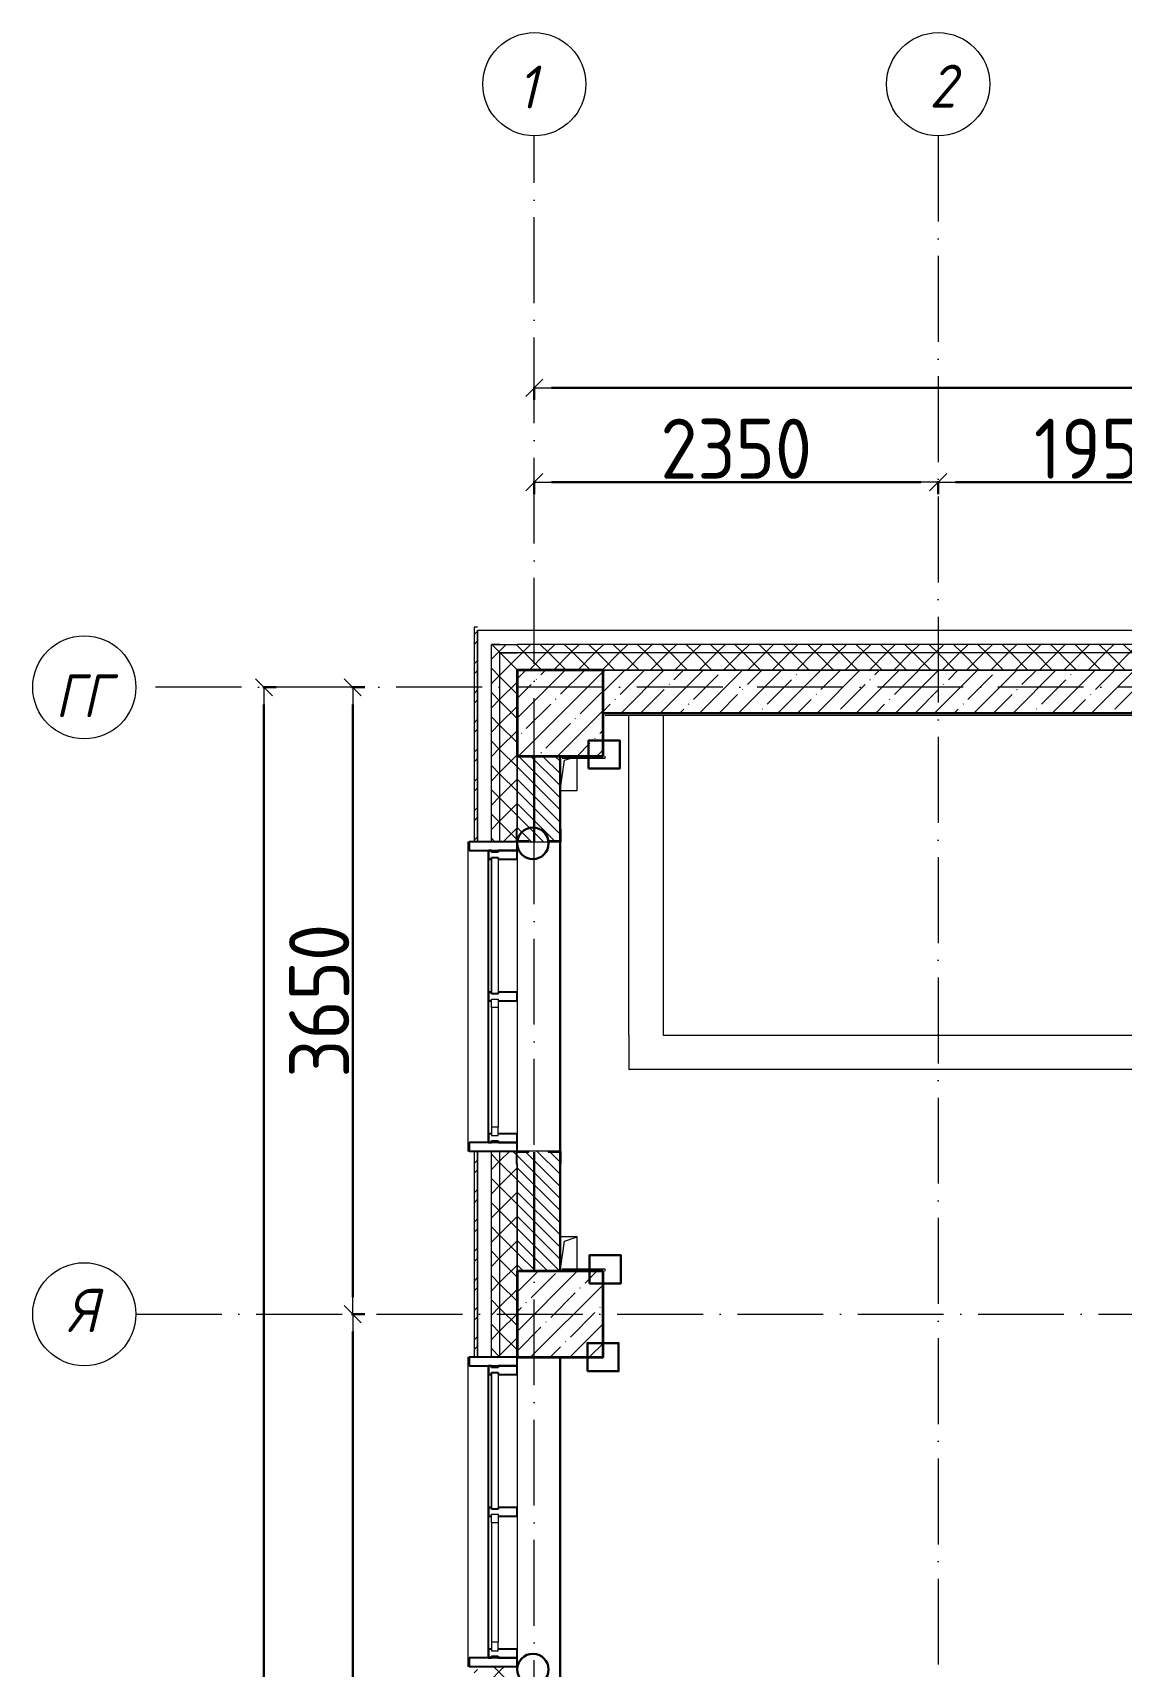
# Model space of a CAD drawing. Header units: millimetres. Extents: x -213536 to 1564669, y -45299 to 942238.
# Drawn here: x 427773 to 434108, y 468985 to 478497 of the extents above; entities that cross this region are included whole.
import ezdxf

# ---------------------------------------------------------------- set-up
doc = ezdxf.new("R2010")
doc.units = ezdxf.units.MM
doc.linetypes.add('50_200_ШТРИХ_1Т_ш5_п1_п1_', pattern=[700, 500, -100, 0, -100])
doc.linetypes.add('Штрих короткий', pattern=[300, 150, -150])
for name, color, linetype, lineweight in [('0-1', 7, 'Continuous', 5), ('0-2', 7, 'Continuous', 9), ('2.1) ПГП окна 2.8 м', 5, 'Continuous', 30), ('3) ЖБ 4м', 3, 'Continuous', 30), ('3.1) ЖБ окна 1.2 м', 102, 'Continuous', 30), ('4) Метл уголки', 6, 'Continuous', 30), ('5) Швы', 2, 'Continuous', 30), ('Импосты витража', 7, 'Continuous', 9), ('Импосты витража-1', 7, 'Continuous', 25), ('Каркас_Импост', 7, 'Continuous', 13), ('Несущие колонны', 7, 'Continuous', 9), ('Несущие колонны-1', 7, 'Continuous', 35), ('Обобщенные модели', 7, 'Continuous', 9), ('Общие ребра', 7, 'Continuous', 9), ('Окна', 7, 'Continuous', 9), ('Оси', 7, 'Continuous', 9), ('Оси-1', 7, 'Continuous', 20), ('Оси-2', 7, '50_200_ШТРИХ_1Т_ш5_п1_п1_', 9), ('Остекление-1', 7, 'Continuous', 9), ('Перемычка-1', 7, 'Штрих короткий', 9), ('Размеры', 7, 'Continuous', 15), ('Стены', 7, 'Continuous', 9), ('Стены-1', 7, 'Continuous', 13), ('Штриховка разреза-1', 7, 'Continuous', 9)]:
    doc.layers.add(name, color=color, linetype=linetype, lineweight=lineweight)
doc.layers.add('Каркас_Импост-2', color=7, linetype='Continuous', lineweight=9, true_color=0xaaaaaa)
doc.layers.get('0-2').off()
doc.styles.add('ISOCPEUR_I_1', font='isocpeui.ttf', dxfattribs={"width": 0.85, "height": 2.5})
doc.styles.add('СПДС', font='isocpeur.ttf', dxfattribs={"width": 0.9})
doc.dimstyles.new('Размера А3', dxfattribs={"dimtxt": 200, "dimasz": 100, "dimexe": 70, "dimexo": 100, "dimgap": 20, "dimtad": 1, "dimdec": 0, "dimrnd": 10, "dimzin": 0, "dimdsep": 46, "dimtxsty": 'СПДС', "dimblk": 'ARROWHEAD_6', "dimcen": 1, "dimclrd": 256, "dimclre": 256, "dimclrt": 256, "dimazin": 0, "dimtfac": 1, "dimtdec": 0, "dimtmove": 2, "dimatfit": 3, "dimfxl": 1, "dimtolj": 1, "dimtzin": 0, "dimarcsym": 0})
pattern_1 = [(45, (0, 0), (-70.71068, 70.71068), []), (135, (0, 0), (-70.71068, -70.71068), [])]

# ---------------------------------------------------------------- blocks, each defined once
blk = doc.blocks.new('Ось сетки - Круг_Ø6_00__ISO-2_5_0_9K_-16731441-АИ2_03_План отделки стен 3-го этажа _Часть 2_')
at = {"layer": 'Оси-1'}
blk.add_circle((0, 0), 3, dxfattribs=at)
blk = doc.blocks.new('ARROWHEAD_6')
at = {"color": 0, "linetype": 'Continuous'}
for p, q in [((0, 0), (-1, 0)), ((-0.5, -0.5), (0.5, 0.5))]:
    blk.add_line(p, q, dxfattribs=at)
blk = doc.blocks.new('*D4679')
at = {"layer": 'Defpoints', "color": 0, "transparency": 16777216}
for p in [(430692.1, 475985.4), (433042.1, 475985.4), (433042.1, 475879.3)]:
    blk.add_point(p, dxfattribs=at)
at = {"layer": 'Размеры', "lineweight": -2, "transparency": 16777216}
for p, q in [((430692.1, 475885.4), (430692.1, 475809.3)), ((430792.1, 475879.3), (432942.1, 475879.3)), ((433042.1, 475885.4), (433042.1, 475809.3))]:
    blk.add_line(p, q, dxfattribs=at)
at = {"layer": 'Размеры', "lineweight": -2, "transparency": 16777216, "xscale": 100, "yscale": 100, "zscale": 100, "rotation": 180}
blk.add_blockref('ARROWHEAD_6', (430692.1, 475879.3), dxfattribs=at)
at = {"layer": 'Размеры', "lineweight": -2, "transparency": 16777216, "xscale": 100, "yscale": 100, "zscale": 100}
blk.add_blockref('ARROWHEAD_6', (433042.1, 475879.3), dxfattribs=at)
at = {"layer": 'Размеры', "transparency": 16777216, "insert": (431867.1, 476074.3), "char_height": 350, "width": 2.488, "attachment_point": 5, "style": 'СПДС'}
blk.add_mtext('\\A1;2350', dxfattribs=at)
blk = doc.blocks.new('*D4680')
at = {"layer": 'Defpoints', "color": 0, "transparency": 16777216}
for p in [(433042.1, 475985.4), (434992.1, 475985.4), (434992.1, 475879.3)]:
    blk.add_point(p, dxfattribs=at)
at = {"layer": 'Размеры', "lineweight": -2, "transparency": 16777216}
for p, q in [((433042.1, 475885.4), (433042.1, 475809.3)), ((433142.1, 475879.3), (434892.1, 475879.3)), ((434992.1, 475885.4), (434992.1, 475809.3))]:
    blk.add_line(p, q, dxfattribs=at)
at = {"layer": 'Размеры', "lineweight": -2, "transparency": 16777216, "xscale": 100, "yscale": 100, "zscale": 100, "rotation": 180}
blk.add_blockref('ARROWHEAD_6', (433042.1, 475879.3), dxfattribs=at)
at = {"layer": 'Размеры', "lineweight": -2, "transparency": 16777216, "xscale": 100, "yscale": 100, "zscale": 100}
blk.add_blockref('ARROWHEAD_6', (434992.1, 475879.3), dxfattribs=at)
at = {"layer": 'Размеры', "transparency": 16777216, "insert": (434017.1, 476074.3), "char_height": 350, "width": 2.3, "attachment_point": 5, "style": 'СПДС'}
blk.add_mtext('\\A1;1950', dxfattribs=at)
blk = doc.blocks.new('*D4688')
at = {"layer": 'Defpoints', "color": 0, "transparency": 16777216}
for p in [(430692.1, 476534.6), (456492.1, 476534.6), (456492.1, 476428.5)]:
    blk.add_point(p, dxfattribs=at)
at = {"layer": 'Размеры', "lineweight": -2, "transparency": 16777216}
for p, q in [((430692.1, 476434.6), (430692.1, 476358.5)), ((430792.1, 476428.5), (456392.1, 476428.5)), ((456492.1, 476434.6), (456492.1, 476358.5))]:
    blk.add_line(p, q, dxfattribs=at)
at = {"layer": 'Размеры', "lineweight": -2, "transparency": 16777216, "xscale": 100, "yscale": 100, "zscale": 100, "rotation": 180}
blk.add_blockref('ARROWHEAD_6', (430692.1, 476428.5), dxfattribs=at)
at = {"layer": 'Размеры', "lineweight": -2, "transparency": 16777216, "xscale": 100, "yscale": 100, "zscale": 100}
blk.add_blockref('ARROWHEAD_6', (456492.1, 476428.5), dxfattribs=at)
at = {"layer": 'Размеры', "transparency": 16777216, "insert": (443592.1, 476623.5), "char_height": 350, "width": 3.111, "attachment_point": 5, "style": 'СПДС'}
blk.add_mtext('\\A1;25800', dxfattribs=at)
blk = doc.blocks.new('*D4700')
at = {"layer": 'Defpoints', "color": 0, "transparency": 16777216}
for p in [(429529.1, 471035.4), (429635.2, 471035.4), (429529.1, 465535.4)]:
    blk.add_point(p, dxfattribs=at)
at = {"layer": 'Размеры', "lineweight": -2, "transparency": 16777216}
for p, q in [((429629.1, 471035.4), (429705.2, 471035.4)), ((429635.2, 465635.4), (429635.2, 470935.4)), ((429629.1, 465535.4), (429705.2, 465535.4))]:
    blk.add_line(p, q, dxfattribs=at)
at = {"layer": 'Размеры', "lineweight": -2, "transparency": 16777216, "xscale": 100, "yscale": 100, "zscale": 100}
for p, rotation in [((429635.2, 471035.4), 90), ((429635.2, 465535.4), 270)]:
    blk.add_blockref('ARROWHEAD_6', p, dxfattribs=dict(at, rotation=rotation))
at = {"layer": 'Размеры', "transparency": 16777216, "insert": (429440.2, 468285.4), "char_height": 350, "width": 2.488, "attachment_point": 5, "rotation": 90, "style": 'СПДС'}
blk.add_mtext('\\A1;5500', dxfattribs=at)
blk = doc.blocks.new('*D4701')
at = {"layer": 'Defpoints', "color": 0, "transparency": 16777216}
for p in [(429529.1, 474685.4), (429635.2, 474685.4), (429529.1, 471035.4)]:
    blk.add_point(p, dxfattribs=at)
at = {"layer": 'Размеры', "lineweight": -2, "transparency": 16777216}
for p, q in [((429629.1, 474685.4), (429705.2, 474685.4)), ((429635.2, 471135.4), (429635.2, 474585.4)), ((429629.1, 471035.4), (429705.2, 471035.4))]:
    blk.add_line(p, q, dxfattribs=at)
at = {"layer": 'Размеры', "lineweight": -2, "transparency": 16777216, "xscale": 100, "yscale": 100, "zscale": 100}
for p, rotation in [((429635.2, 474685.4), 90), ((429635.2, 471035.4), 270)]:
    blk.add_blockref('ARROWHEAD_6', p, dxfattribs=dict(at, rotation=rotation))
at = {"layer": 'Размеры', "transparency": 16777216, "insert": (429440.2, 472860.4), "char_height": 350, "width": 2.488, "attachment_point": 5, "rotation": 90, "style": 'СПДС'}
blk.add_mtext('\\A1;3650', dxfattribs=at)
blk = doc.blocks.new('*D4702')
at = {"layer": 'Defpoints', "color": 0, "transparency": 16777216}
for p in [(429013.2, 474685.4), (429119.2, 474685.4), (429013.2, 425235.4)]:
    blk.add_point(p, dxfattribs=at)
at = {"layer": 'Размеры', "lineweight": -2, "transparency": 16777216}
for p, q in [((429113.2, 474685.4), (429189.2, 474685.4)), ((429119.2, 425335.4), (429119.2, 474585.4)), ((429113.2, 425235.4), (429189.2, 425235.4))]:
    blk.add_line(p, q, dxfattribs=at)
at = {"layer": 'Размеры', "lineweight": -2, "transparency": 16777216, "xscale": 100, "yscale": 100, "zscale": 100}
for p, rotation in [((429119.2, 474685.4), 90), ((429119.2, 425235.4), 270)]:
    blk.add_blockref('ARROWHEAD_6', p, dxfattribs=dict(at, rotation=rotation))
at = {"layer": 'Размеры', "transparency": 16777216, "insert": (428924.2, 449960.4), "char_height": 350, "width": 3.261, "attachment_point": 5, "rotation": 90, "style": 'СПДС'}
blk.add_mtext('\\A1;49450', dxfattribs=at)
blk = doc.blocks.new('BSC_Колонна _Прямоугольная - 500х500-V39-АИ2_03_План отделки стен 3-го этажа _Часть 2_')
at = {"layer": 'Несущие колонны'}
h = blk.add_hatch(dxfattribs=at)
h.set_pattern_fill('FP_47', color=256, style=0, pattern_type=2)
h.set_pattern_definition([(45, (-150, -49300), (-114.04925, 114.04925), []), (45, (-35.95, -49300), (-114.04925, 114.04925), [201.613, -40.323, 3.353, -36.97])])
h.paths.add_polyline_path([(-250, -250), (250, -250), (250, 250), (-250, 250), (-250, 155.7)], flags=0)
at = {"layer": 'Несущие колонны-1'}
for p, q in [((250, 250), (-250, 250)), ((-250, 250), (-250, -250)), ((250, -250), (250, 250)), ((-250, -250), (250, -250))]:
    blk.add_line(p, q, dxfattribs=at)
blk = doc.blocks.new('BSC_Колонна _Прямоугольная - 500х500-V49-АИ2_03_План отделки стен 3-го этажа _Часть 2_')
at = {"layer": 'Несущие колонны'}
h = blk.add_hatch(dxfattribs=at)
h.set_pattern_fill('FP_57', color=256, style=0, pattern_type=2)
h.set_pattern_definition([(45, (-150, -45800), (-114.04925, 114.04925), []), (45, (-35.95, -45800), (-114.04925, 114.04925), [201.613, -40.323, 3.353, -36.97])])
h.paths.add_polyline_path([(-250, -250), (250, -250), (250, 250), (-250, 250), (-250, -40.6)], flags=0)
at = {"layer": 'Несущие колонны-1'}
for p, q in [((250, 250), (-250, 250)), ((-250, 250), (-250, -250)), ((250, -250), (250, 250)), ((-250, -250), (250, -250))]:
    blk.add_line(p, q, dxfattribs=at)
blk = doc.blocks.new('Проем_Дверь_Прямоугольный - 1800х2700h_оконные проемы-25805030-АИ2_03_План отделки стен 3-го этажа _Часть 2_')
at = {"layer": 'Перемычка-1'}
for p, q in [((900, 125), (-900, 125)), ((900, -125), (-900, -125))]:
    blk.add_line(p, q, dxfattribs=at)
blk = doc.blocks.new('PNS_Панель прямоугольная2 - Нр_Стекло - 40мм-26243474-АИ2_03_План отделки стен 3-го этажа _Часть 2_')
at = {"layer": 'Каркас_Импост'}
for p, q in [((-397.5, 0), (-397.5, 40)), ((-397.5, 40), (-347.5, 40)), ((-347.5, 40), (-347.5, 0)), ((397.5, 40), (347.5, 40)), ((347.5, 40), (347.5, 0)), ((397.5, 0), (397.5, 40)), ((-347.5, 0), (-397.5, 0)), ((347.5, 0), (397.5, 0))]:
    blk.add_line(p, q, dxfattribs=at)
at = {"layer": 'Каркас_Импост-2'}
for p, q in [((-347.5, 40), (347.5, 40)), ((-347.5, 0), (347.5, 0))]:
    blk.add_line(p, q, dxfattribs=at)
blk = doc.blocks.new('Прямоугольный импост - Импост структурный с накладкой - 150мм-25647633-АИ2_03_План отделки стен 3-го этажа _Часть 2_')
at = {"layer": 'Импосты витража-1'}
for p, q in [((-25, 0), (-25, 17)), ((-25, 17), (25, 17)), ((-15, 0), (-25, 0)), ((-15, -40), (-15, 0)), ((25, 17), (25, 0)), ((-25, -150), (-25, -40)), ((-25, -40), (-15, -40)), ((25, -40), (25, -150)), ((25, -150), (-25, -150))]:
    blk.add_line(p, q, dxfattribs=at)
blk = doc.blocks.new('Прямоугольный импост - Импост структурный с накладкой - 150мм-25647642-АИ2_03_План отделки стен 3-го этажа _Часть 2_')
at = {"layer": 'Импосты витража'}
for p, q in [((27275, -100), (28050, -100)), ((27275, -267), (28050, -267))]:
    blk.add_line(p, q, dxfattribs=at)
blk = doc.blocks.new('Прямоугольный импост - Импост структурный с накладкой - 150мм-V161-АИ2_03_План отделки стен 3-го этажа _Часть 2_')
at = {"layer": 'Импосты витража-1'}
for p, q in [((-25, 0), (-25, 17)), ((-25, 17), (25, 17)), ((25, 0), (15, 0)), ((15, 0), (15, -40)), ((25, 17), (25, 0)), ((-25, -150), (-25, -40)), ((15, -40), (25, -40)), ((25, -40), (25, -150)), ((25, -150), (-25, -150))]:
    blk.add_line(p, q, dxfattribs=at)
blk = doc.blocks.new('PNS_Панель прямоугольная1 - Нр_Стекло - 40мм-25259299-АИ2_03_План отделки стен 3-го этажа _Часть 2_')
at = {"layer": 'Остекление-1'}
for p, q in [((-387.5, 40), (387.5, 40)), ((-397.5, 0), (397.5, 0)), ((387.5, 0), (-387.5, 0))]:
    blk.add_line(p, q, dxfattribs=at)
blk = doc.blocks.new('Прямоугольный импост - Импост структурный с накладкой - 150мм-25647644-АИ2_03_План отделки стен 3-го этажа _Часть 2_')
at = {"layer": 'Импосты витража-1'}
for p, q in [((-25, 0), (-25, 17)), ((-25, 17), (25, 17)), ((-15, 0), (-25, 0)), ((-15, -40), (-15, 0)), ((25, 0), (15, 0)), ((15, 0), (15, -40)), ((25, 17), (25, 0)), ((-25, -150), (-25, -40)), ((-25, -40), (-15, -40)), ((15, -40), (25, -40)), ((25, -40), (25, -150)), ((25, -150), (-25, -150))]:
    blk.add_line(p, q, dxfattribs=at)
blk = doc.blocks.new('Прямоугольный импост - Откос НВФ_50х280 мм-V169-АИ2_03_План отделки стен 3-го этажа _Часть 2_')
at = {"layer": 'Импосты витража-1'}
for p, q in [((-50, 130), (0, 130)), ((-50, -150), (-50, 130)), ((0, 130), (0, -144)), ((0, -150), (-50, -150))]:
    blk.add_line(p, q, dxfattribs=at)
blk = doc.blocks.new('Прямоугольный импост - Откос НВФ_50х280 мм-25993838-АИ2_03_План отделки стен 3-го этажа _Часть 2_')
at = {"layer": 'Импосты витража-1'}
for p, q in [((0, 130), (-50, 130)), ((-50, 130), (-50, -150)), ((0, -144), (0, 130)), ((-50, -150), (0, -150))]:
    blk.add_line(p, q, dxfattribs=at)
blk = doc.blocks.new('Прямоугольный импост - Откос НВФ_50х280 мм-V170-АИ2_03_План отделки стен 3-го этажа _Часть 2_')
at = {"layer": 'Импосты витража-1'}
for p, q in [((0, 130), (-50, 130)), ((-50, 130), (-50, -150)), ((0, -150), (0, 130)), ((-50, -150), (0, -150))]:
    blk.add_line(p, q, dxfattribs=at)
blk = doc.blocks.new('Фахверк_СКБ_Уголок - 250_2700-27497298-АИ2_03_План отделки стен 3-го этажа _Часть 2_')
at = {"layer": 'Обобщенные модели'}
for p, q in [((200, 181), (125, 181)), ((125, 181), (125, 106)), ((125, 106), (131, 106)), ((131, 106), (131, 175)), ((131, 175), (200, 175)), ((200, 175), (200, 181)), ((131, -6), (125, -6)), ((125, -6), (125, -81)), ((125, -81), (200, -81)), ((131, -75), (131, -6)), ((200, -75), (131, -75)), ((200, -81), (200, -75))]:
    blk.add_line(p, q, dxfattribs=at)
blk = doc.blocks.new('AR_Отверстие прямоугольное _в плите_ - AR_Отверстие прямоугольное _в плите_-V239-АИ2_03_План отделки стен 3-го этажа _Часть 2_')
at = {"layer": 'Обобщенные модели'}
for p, q in [((50, 100), (-50, 100)), ((-25, 75), (50, 100)), ((50, -88), (50, 100)), ((-50, -100), (-25, 75))]:
    blk.add_line(p, q, dxfattribs=at)
blk = doc.blocks.new('AR_Отверстие прямоугольное _в плите_ - AR_Отверстие прямоугольное _в плите_-V267-АИ2_03_План отделки стен 3-го этажа _Часть 2_')
at = {"layer": 'Обобщенные модели'}
for p, q in [((-50, -100), (-25, 75)), ((-25, 75), (14, 88)), ((50, -100), (50, 88)), ((-50, -100), (50, -100))]:
    blk.add_line(p, q, dxfattribs=at)
blk = doc.blocks.new('Отлив_СКБ - Отлив витража_120_НВФ-V269-АИ2_03_План отделки стен 3-го этажа _Часть 2_')
at = {"layer": 'Окна'}
for p, q in [((0, 113), (0, 120)), ((1800, 120), (0, 120)), ((1800, 120), (1800, 113)), ((50, 2), (1750, 2))]:
    blk.add_line(p, q, dxfattribs=at)
blk = doc.blocks.new('0125-Р-ОО-Ш2-АР-о_23_10_2024_rvt-1-АИ2_03_План отделки стен 3-го этажа _Часть 2_')
at = {"layer": 'Штриховка разреза-1'}
h = blk.add_hatch(dxfattribs=at)
h.set_pattern_fill('FP_80', color=256, style=0, pattern_type=2)
h.set_pattern_definition([(45, (0, 0), (-85.5366, 85.5366), []), (45, (57.02, 0), (-85.5366, 85.5366), [])])
h.paths.add_polyline_path([(-330, 33880), (-330.3, 34900), (-350, 34900), (-350, 33880), (-330.3, 33880)], flags=0)
h.paths.add_polyline_path([(-330.3, 36700), (-330, 36700), (-330.3, 37825), (-350, 37825), (-350, 36700)], flags=0)
h.paths.add_polyline_path([(-330, 39625), (-330.3, 40750), (-350, 40750), (-350, 39625), (-330.3, 39625)], flags=0)
h.paths.add_polyline_path([(-330.3, 42550), (-330, 42550), (-330.3, 43750), (-350, 43750), (-350, 42550)], flags=0)
h.paths.add_polyline_path([(-330.3, 45550), (-330, 45550), (-330.3, 46750), (-350, 46750), (-350, 45550)], flags=0)
h.paths.add_polyline_path([(-350, 48550), (-330, 48550), (-330, 49800), (-350, 49800), (-350, 49455.7)], flags=0)
h = blk.add_hatch(dxfattribs=at)
h.set_pattern_fill('FP_81', color=256, style=0, pattern_type=2)
h.set_pattern_definition(pattern_1)
h.paths.add_polyline_path([(-200, 34050), (-200, 34900), (-250, 34900), (-250, 34050)], flags=0)
h.paths.add_polyline_path([(-250, 36700), (-200, 36700), (-200, 37825), (-250, 37825), (-250, 37442.9)], flags=0)
h.paths.add_polyline_path([(-200, 39625), (-200, 40750), (-250, 40750), (-250, 39625)], flags=0)
h.paths.add_polyline_path([(-250, 42550), (-200, 42550), (-200, 43750), (-250, 43750), (-250, 42987.2)], flags=0)
h.paths.add_polyline_path([(-200, 45550), (-200, 46750), (-250, 46750), (-250, 45550)], flags=0)
h.paths.add_polyline_path([(-200, 48550), (-200, 49700), (-250, 49700), (-250, 48550)], flags=0)
h = blk.add_hatch(dxfattribs=at)
h.set_pattern_fill('FP_81', color=256, style=0, pattern_type=2)
h.set_pattern_definition(pattern_1)
h.paths.add_polyline_path([(26130, 49650), (26130, 49700), (17950, 49700), (17950, 49650), (23901.5, 49650)], flags=0)
h.paths.add_polyline_path([(15750, 49650), (16950, 49650), (16950, 49700), (15750, 49700)], flags=0)
h.paths.add_polyline_path([(13950, 49650), (13950, 49700), (9750, 49700), (9750, 49650), (12717.6, 49650)], flags=0)
h.paths.add_polyline_path([(7950, 49650), (7950, 49700), (-200, 49700), (-200, 49650), (7125.7, 49650)], flags=0)
h = blk.add_hatch(dxfattribs=at)
h.set_pattern_fill('FP_81', color=256, style=0, pattern_type=2)
h.set_pattern_definition(pattern_1)
h.paths.add_polyline_path([(-100, 34050), (-100, 34825), (-106, 34825), (-106, 34900), (-200, 34900), (-200, 34050)], flags=0)
h.paths.add_polyline_path([(-200, 36700), (-106, 36700), (-106, 36775), (-100, 36775), (-100, 37750), (-106, 37750), (-106, 37825), (-200, 37825), (-200, 36775)], flags=0)
h.paths.add_polyline_path([(-106, 39625), (-106, 39700), (-100, 39700), (-100, 40675), (-106, 40675), (-106, 40750), (-200, 40750), (-200, 39625)], flags=0)
h.paths.add_polyline_path([(-106, 42550), (-106, 42625), (-100, 42625), (-100, 43675), (-106, 43675), (-106, 43750), (-200, 43750), (-200, 42550)], flags=0)
h.paths.add_polyline_path([(-100, 45550), (-100, 46675), (-106, 46675), (-106, 46750), (-200, 46750), (-200, 45550)], flags=0)
h.paths.add_polyline_path([(-106, 48550), (-106, 48625), (-100, 48625), (-100, 49650), (-200, 49650), (-200, 48550)], flags=0)
h = blk.add_hatch(dxfattribs=at)
h.set_pattern_fill('FP_81', color=256, style=0, pattern_type=2)
h.set_pattern_definition(pattern_1)
h.paths.add_polyline_path([(26130, 49550), (26130, 49650), (17950, 49650), (17950, 49550), (26050, 49550)], flags=0)
h.paths.add_polyline_path([(16950, 49550), (16950, 49650), (15750, 49650), (15750, 49556), (15825, 49556), (15825, 49550), (16450, 49550)], flags=0)
h.paths.add_polyline_path([(13875, 49550), (13875, 49556), (13950, 49556), (13950, 49650), (9750, 49650), (9750, 49556), (9825, 49556), (9825, 49550), (12717.6, 49550)], flags=0)
h.paths.add_polyline_path([(7950, 49550), (7950, 49650), (-100, 49650), (-100, 49550), (7450, 49550)], flags=0)
h = blk.add_hatch(dxfattribs=at)
h.set_pattern_fill('FP_2', color=256, style=0, pattern_type=2)
h.set_pattern_definition([(45, (0, 0), (-114.04925, 114.04925), []), (45, (114.05, 0), (-114.04925, 114.04925), [201.612, -40.322, 3.353, -36.97])])
h.paths.add_polyline_path([(7450, 49300), (7450, 49550), (400, 49550), (400, 49300), (7125.7, 49300)], flags=0)
h = blk.add_hatch(dxfattribs=at)
h.set_pattern_fill('FP_1', color=256, style=0, pattern_type=2)
h.set_pattern_definition([(135, (0, 0), (-35.35534, -35.35534), [])])
h.paths.add_polyline_path([(150, 46050), (150, 46744), (81, 46744), (81, 46750), (-31, 46750), (-31, 46744), (-100, 46744), (-100, 46050)], flags=0)
h.paths.add_polyline_path([(81, 48550), (81, 48556), (150, 48556), (150, 49050), (-100, 49050), (-100, 48556), (-31, 48556), (-31, 48550)], flags=0)
at = {"layer": 'Общие ребра'}
for p, q in [((-330, 49780), (-330, 48550)), ((-330, 48550), (-330, 49780)), ((-250, 49700), (-200, 49700)), ((-250, 48550), (-250, 49700)), ((-200, 49700), (-250, 49700)), ((-200, 49700), (-100, 49700)), ((-200, 49650), (-100, 49650)), ((-100, 49650), (-200, 49650)), ((-200, 48550), (-200, 49650)), ((7950, 49700), (-100, 49700)), ((7950, 49650), (-100, 49650)), ((-100, 49050), (-100, 48625)), ((-100, 48625), (-100, 49050)), ((-330, 46750), (-330, 45550)), ((-330, 45550), (-330, 46750)), ((-250, 45550), (-250, 46750)), ((-200, 45550), (-200, 46750)), ((-100, 46675), (-100, 46050)), ((-100, 46050), (-100, 46675))]:
    blk.add_line(p, q, dxfattribs=at)
at = {"layer": 'Стены'}
for p, q in [((550, 47425), (550, 49288)), ((750, 49288), (750, 47425)), ((150, 48550), (150, 46750)), ((550, 47425), (550, 47225)), ((750, 47425), (5675, 47425)), ((5875, 47225), (550, 47225)), ((150, 45550), (150, 43750))]:
    blk.add_line(p, q, dxfattribs=at)
at = {"layer": 'Стены-1'}
for p, q in [((-350, 49800), (-350, 48550)), ((-330, 49800), (-350, 49800)), ((-250, 49780), (-330, 49780)), ((-100, 49780), (-250, 49780)), ((7950, 49780), (-100, 49780)), ((400, 49550), (7450, 49550)), ((7450, 49550), (400, 49550)), ((400, 49300), (7450, 49300)), ((150, 48625), (150, 49050)), ((-350, 48550), (-330, 48550)), ((-330, 48550), (-106, 48550)), ((-31, 48550), (81, 48550)), ((-350, 46750), (-350, 45550)), ((-330, 46750), (-350, 46750)), ((-106, 46750), (-330, 46750)), ((81, 46750), (-31, 46750)), ((150, 46050), (150, 46675)), ((-350, 45550), (-330, 45550)), ((-330, 45550), (-100, 45550))]:
    blk.add_line(p, q, dxfattribs=at)
at = {"layer": '0-2'}
for name, p in [('BSC_Колонна _Прямоугольная - 500х500-V39-АИ2_03_План отделки стен 3-го этажа _Часть 2_', (150, 49300)), ('AR_Отверстие прямоугольное _в плите_ - AR_Отверстие прямоугольное _в плите_-V267-АИ2_03_План отделки стен 3-го этажа _Часть 2_', (200, 48950)), ('AR_Отверстие прямоугольное _в плите_ - AR_Отверстие прямоугольное _в плите_-V239-АИ2_03_План отделки стен 3-го этажа _Часть 2_', (200, 46150)), ('BSC_Колонна _Прямоугольная - 500х500-V49-АИ2_03_План отделки стен 3-го этажа _Часть 2_', (150, 45800))]:
    blk.add_blockref(name, p, dxfattribs=at)
for name, p, rotation in [('Фахверк_СКБ_Уголок - 250_2700-27497298-АИ2_03_План отделки стен 3-го этажа _Часть 2_', (75, 48425), 89.99999999999991), ('Отлив_СКБ - Отлив витража_120_НВФ-V269-АИ2_03_План отделки стен 3-го этажа _Часть 2_', (-267, 46750), 90), ('Прямоугольный импост - Откос НВФ_50х280 мм-25993838-АИ2_03_План отделки стен 3-го этажа _Часть 2_', (-250, 48550), 89.99999999999773), ('Проем_Дверь_Прямоугольный - 1800х2700h_оконные проемы-25805030-АИ2_03_План отделки стен 3-го этажа _Часть 2_', (25, 47650), 89.99999999999991), ('Прямоугольный импост - Импост структурный с накладкой - 150мм-25647642-АИ2_03_План отделки стен 3-го этажа _Часть 2_', (0, 75725), 270.0000000000001), ('PNS_Панель прямоугольная1 - Нр_Стекло - 40мм-25259299-АИ2_03_План отделки стен 3-го этажа _Часть 2_', (-250, 48062.5), 269.9999999999977), ('Прямоугольный импост - Импост структурный с накладкой - 150мм-25647642-АИ2_03_План отделки стен 3-го этажа _Часть 2_', (0, 74900), 270.0000000000001), ('PNS_Панель прямоугольная2 - Нр_Стекло - 40мм-26243474-АИ2_03_План отделки стен 3-го этажа _Часть 2_', (-250, 47237.5), 269.9999999999977), ('Фахверк_СКБ_Уголок - 250_2700-27497298-АИ2_03_План отделки стен 3-го этажа _Часть 2_', (-25, 46875), 269.9999999999999), ('Отлив_СКБ - Отлив витража_120_НВФ-V269-АИ2_03_План отделки стен 3-го этажа _Часть 2_', (-267, 43750), 90), ('Прямоугольный импост - Откос НВФ_50х280 мм-V170-АИ2_03_План отделки стен 3-го этажа _Часть 2_', (-250, 45550), 89.99999999999773), ('Проем_Дверь_Прямоугольный - 1800х2700h_оконные проемы-25805030-АИ2_03_План отделки стен 3-го этажа _Часть 2_', (25, 44650), 89.99999999999991), ('Прямоугольный импост - Импост структурный с накладкой - 150мм-25647642-АИ2_03_План отделки стен 3-го этажа _Часть 2_', (0, 72725), 270.0000000000001), ('PNS_Панель прямоугольная1 - Нр_Стекло - 40мм-25259299-АИ2_03_План отделки стен 3-го этажа _Часть 2_', (-250, 45062.5), 269.9999999999977), ('Прямоугольный импост - Импост структурный с накладкой - 150мм-25647642-АИ2_03_План отделки стен 3-го этажа _Часть 2_', (0, 71900), 270.0000000000001), ('PNS_Панель прямоугольная2 - Нр_Стекло - 40мм-26243474-АИ2_03_План отделки стен 3-го этажа _Часть 2_', (-250, 44237.5), 269.9999999999977)]:
    blk.add_blockref(name, p, dxfattribs=dict(at, rotation=rotation))
at = {"layer": '0-2', "extrusion": (0, 0, -1), "rotation": 270.0000000000023}
for name, p in [('Прямоугольный импост - Импост структурный с накладкой - 150мм-25647644-АИ2_03_План отделки стен 3-го этажа _Часть 2_', (250, 48475)), ('Прямоугольный импост - Импост структурный с накладкой - 150мм-25647633-АИ2_03_План отделки стен 3-го этажа _Часть 2_', (250, 47650)), ('Прямоугольный импост - Откос НВФ_50х280 мм-V169-АИ2_03_План отделки стен 3-го этажа _Часть 2_', (250, 46750)), ('Прямоугольный импост - Импост структурный с накладкой - 150мм-V161-АИ2_03_План отделки стен 3-го этажа _Часть 2_', (250, 46825)), ('Прямоугольный импост - Импост структурный с накладкой - 150мм-25647644-АИ2_03_План отделки стен 3-го этажа _Часть 2_', (250, 45475)), ('Прямоугольный импост - Импост структурный с накладкой - 150мм-25647633-АИ2_03_План отделки стен 3-го этажа _Часть 2_', (250, 44650)), ('Прямоугольный импост - Импост структурный с накладкой - 150мм-V161-АИ2_03_План отделки стен 3-го этажа _Часть 2_', (250, 43825)), ('Прямоугольный импост - Откос НВФ_50х280 мм-V169-АИ2_03_План отделки стен 3-го этажа _Часть 2_', (250, 43750))]:
    blk.add_blockref(name, p, dxfattribs=at)
blk = doc.blocks.new('3этНиз')
at = {"layer": 'Стены-1'}
for p, q in [((438042.1, 474535.4), (431092.1, 474535.4)), ((431104.1, 474523.4), (438030.1, 474523.4)), ((430842.1, 474285.4), (430842.1, 474273.4)), ((430854.1, 474273.4), (431104.1, 474273.4)), ((431104.1, 474273.4), (431104.1, 474285.4)), ((431104.1, 471297.4), (430854.1, 471297.4)), ((431104.1, 471285.4), (431104.1, 471297.4))]:
    blk.add_line(p, q, dxfattribs=at)
at = {"layer": '0-1'}
blk.add_blockref('0125-Р-ОО-Ш2-АР-о_23_10_2024_rvt-1-АИ2_03_План отделки стен 3-го этажа _Часть 2_', (430692.1, 425235.4), dxfattribs=at)
blk = doc.blocks.new('Ось 3 этаж')
at = {"layer": 'Оси-2'}
for p, q in [((430692.1, 423014.8), (430692.1, 477896.8)), ((433042.1, 477896.8), (433042.1, 423014.8)), ((459092.1, 474685.4), (428373.3, 474685.4)), ((428373.3, 471035.4), (459092.1, 471035.4))]:
    blk.add_line(p, q, dxfattribs=at)
at = {"layer": 'Оси-1', "xscale": 99.99999999999993, "yscale": 99.99999999999993, "zscale": 99.99999999999993}
blk.add_blockref('Ось сетки - Круг_Ø6_00__ISO-2_5_0_9K_-16731441-АИ2_03_План отделки стен 3-го этажа _Часть 2_', (430692.1, 478196.8), dxfattribs=at)
for p, rotation in [((433042.1, 478196.8), 180), ((428073.3, 474685.4), 89.9999999999998), ((428073.3, 471035.4), 269.9999999999995)]:
    blk.add_blockref('Ось сетки - Круг_Ø6_00__ISO-2_5_0_9K_-16731441-АИ2_03_План отделки стен 3-го этажа _Часть 2_', p, dxfattribs=dict(at, rotation=rotation))
at = {"layer": 'Оси', "char_height": 250, "attachment_point": 1, "style": 'ISOCPEUR_I_1'}
for s, insert, width in [('\\fISOCPEUR|b0|i1|c204|p34|;\\W.9;1', (430594.3, 478305.5), 144.304), ('\\fISOCPEUR|b0|i1|c204|p34|;\\W.9;2', (432991, 478310.7), 202.025), ('ГГ', (427906.2, 474761.5), 404.05), ('\\fISOCPEUR|b0|i1|c204|p34|;\\W.9;Я', (427975.3, 471182.1), 223.671)]:
    blk.add_mtext(s, dxfattribs=dict(at, insert=insert, width=width))
at = {"layer": 'Размеры'}
for base, p1, p2, picture, middle in [((456492.1, 476428.5), (430692.1, 476534.6), (456492.1, 476534.6), '*D4688', (443592.1, 476623.5)), ((433042.1, 475879.3), (430692.1, 475985.4), (433042.1, 475985.4), '*D4679', (431867.1, 476074.3)), ((434992.1, 475879.3), (433042.1, 475985.4), (434992.1, 475985.4), '*D4680', (434017.1, 476074.3))]:
    dim = blk.add_linear_dim(base=base, p1=p1, p2=p2, dimstyle='Размера А3', override={"dimtxt": 350}, dxfattribs=at)
    dim.commit()
    dim.dimension.update_dxf_attribs({"geometry": picture, "text_midpoint": middle})
for base, p1, p2, picture, middle in [((429119.2, 474685.4), (429013.2, 425235.4), (429013.2, 474685.4), '*D4702', (428924.2, 449960.4)), ((429635.2, 474685.4), (429529.1, 471035.4), (429529.1, 474685.4), '*D4701', (429440.2, 472860.4)), ((429635.2, 471035.4), (429529.1, 465535.4), (429529.1, 471035.4), '*D4700', (429440.2, 468285.4))]:
    dim = blk.add_linear_dim(base=base, p1=p1, p2=p2, angle=90, dimstyle='Размера А3', override={"dimtxt": 350}, dxfattribs=at)
    dim.commit()
    dim.dimension.update_dxf_attribs({"geometry": picture, "text_midpoint": middle})

msp = doc.modelspace()

# ---------------------------------------------------------------- linework, layer by layer
at = {"layer": '2.1) ПГП окна 2.8 м'}
for points in [[(430692.1, 473785.4), (430692.1, 474285.4)], [(430692.1, 471979.4), (430692.1, 471285.4)]]:
    msp.add_lwpolyline(points, dxfattribs=at)
at = {"layer": '3) ЖБ 4м'}
for points in [[(430842.1, 474285.4), (431092.1, 474285.4), (431092.1, 474535.4), (438042.1, 474535.4)], [(430842.1, 470785.4), (431092.1, 470785.4), (431092.1, 471285.4), (430842.1, 471285.4)]]:
    msp.add_lwpolyline(points, dxfattribs=at)
at = {"layer": '3.1) ЖБ окна 1.2 м'}
for points in [[(430842.1, 474279.4), (430842.1, 471285.4)], [(430842.1, 470785.4), (430842.1, 465785.1)]]:
    msp.add_lwpolyline(points, dxfattribs=at)
at = {"layer": '4) Метл уголки'}
for points in [[(431007.6, 474211.8), (431188.8, 474211.8), (431188.8, 474376.5), (431007.6, 474376.5)], [(431013.4, 471215.1), (431194.7, 471215.1), (431194.7, 471379.8), (431013.4, 471379.8)], [(431001.4, 470703.1), (431182.7, 470703.1), (431182.7, 470867.8), (431001.4, 470867.8)]]:
    msp.add_lwpolyline(points, close=True, dxfattribs=at)
at = {"layer": '5) Швы'}
for centre in [(430683.7, 473777.1), (430683.7, 468967.1)]:
    msp.add_circle(centre, 91.6, dxfattribs=at)

# ---------------------------------------------------------------- block references
at = {"color": 5, "lineweight": 30}
msp.add_blockref('Ось 3 этаж', (0, 0), dxfattribs=at)
at = {"layer": '3) ЖБ 4м'}
msp.add_blockref('3этНиз', (0, 0), dxfattribs=at)

doc.saveas('drawing.dxf')
